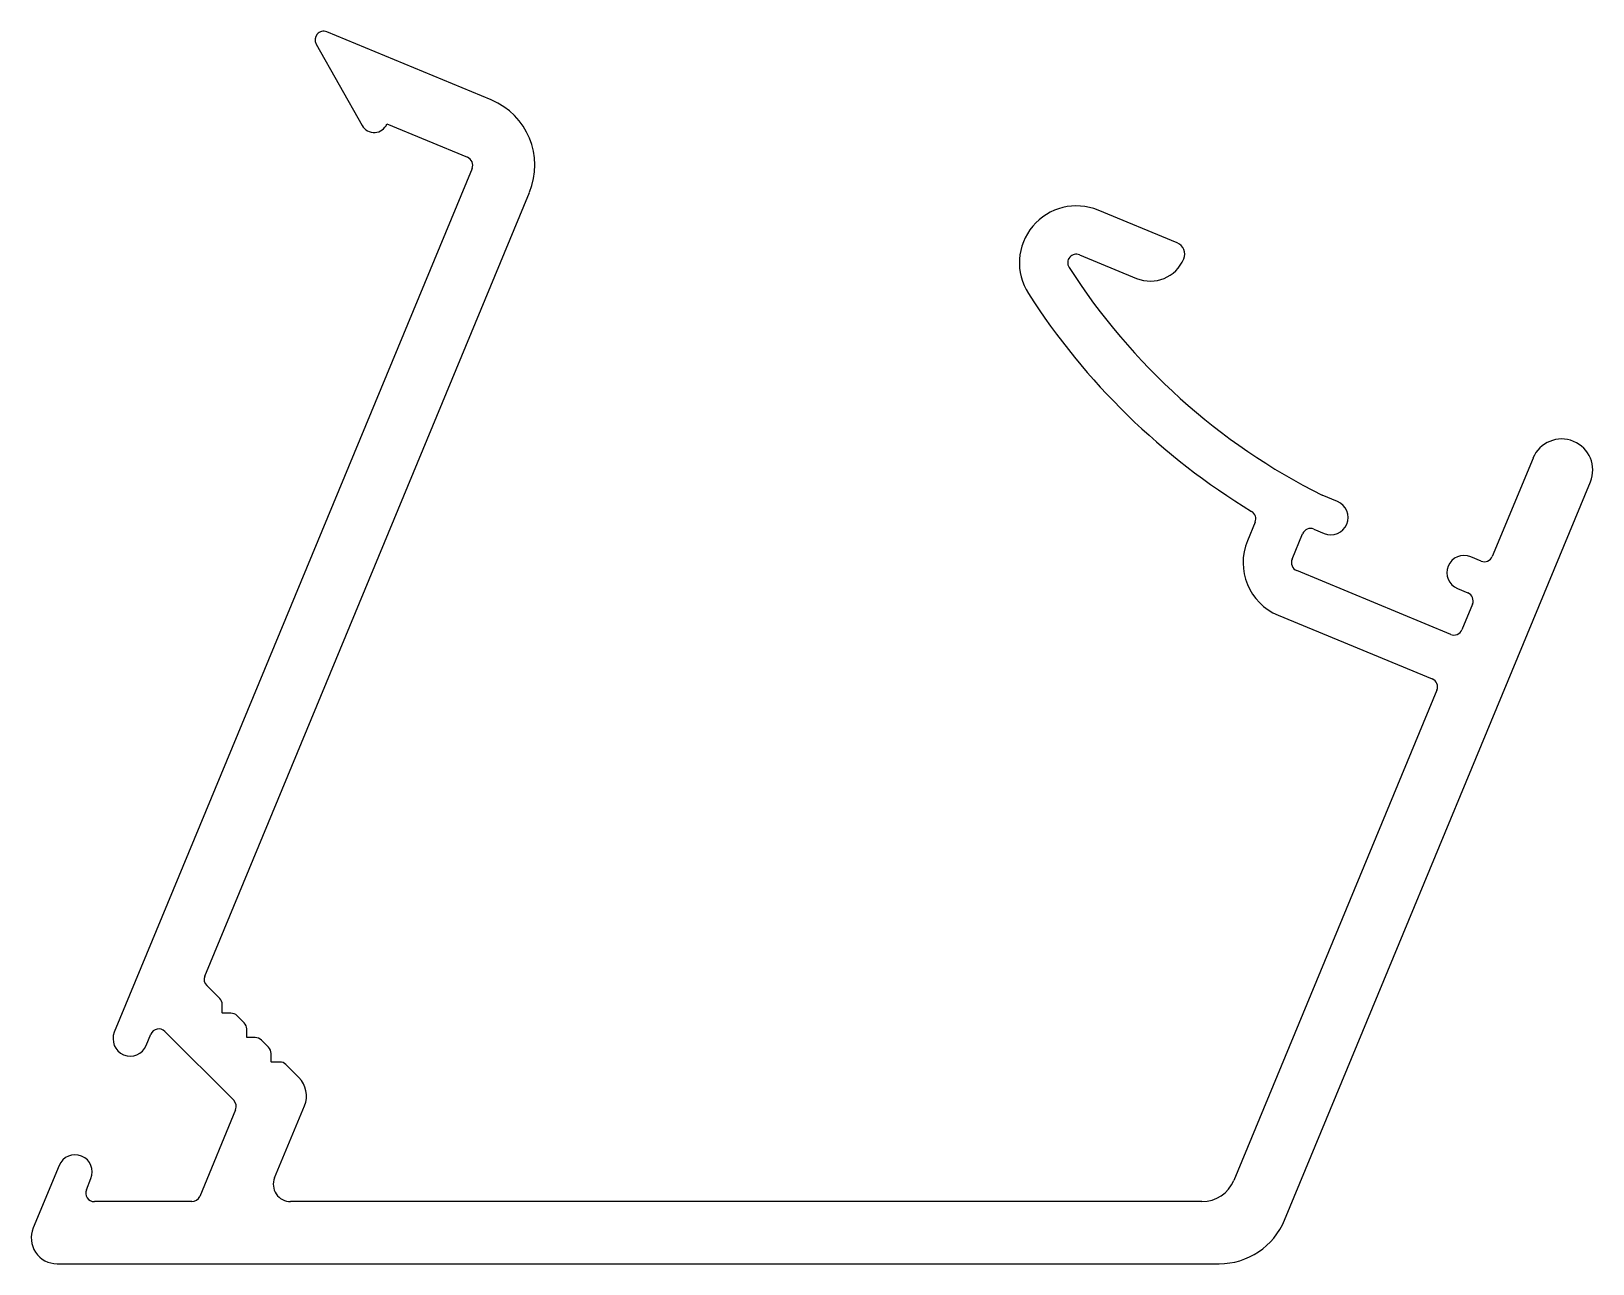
# Model space of a CAD drawing. Extents: x 3 to 48.3, y 5.1 to 40.8.
import ezdxf

# ---------------------------------------------------------------- set-up
doc = ezdxf.new("R2010")
doc.units = 0
doc.layers.get('0').update_dxf_attribs({"linetype": 'CONTINUOUS'})

msp = doc.modelspace()

# ---------------------------------------------------------------- linework, layer by layer
for p, q in [((16.371, 38.841), (11.611, 40.813)), ((11.298, 40.459), (12.632, 38.101)), ((13.35, 38.144), (15.682, 37.178)), ((15.817, 36.852), (5.451, 11.826)), ((8.073, 13.452), (17.48, 36.163)), ((36.249, 34.696), (33.957, 35.646)), ((33.421, 34.352), (35.067, 33.671)), ((46.558, 28.459), (45.379, 25.614)), ((39.36, 6.38), (48.221, 27.771)), ((40.891, 27.203), (40.448, 27.386)), ((38.507, 26.608), (38.282, 26.065)), ((39.575, 25.529), (39.881, 26.268)), ((40.208, 26.403), (40.508, 26.279)), ((45.053, 25.479), (44.752, 25.603)), ((44.173, 23.354), (39.71, 25.202)), ((44.37, 24.679), (44.67, 24.555)), ((44.805, 24.228), (44.499, 23.489)), ((39.174, 23.909), (43.637, 22.061)), ((43.772, 21.734), (37.889, 7.531)), ((8.506, 12.802), (8.127, 13.18)), ((8.579, 12.383), (8.579, 12.625)), ((8.829, 12.375), (8.587, 12.375)), ((9.213, 12.095), (9.006, 12.302)), ((6.375, 11.443), (6.508, 11.765)), ((6.916, 11.846), (8.911, 9.851)), ((9.286, 11.676), (9.286, 11.918)), ((9.536, 11.668), (9.294, 11.668)), ((9.92, 11.388), (9.713, 11.595)), ((9.993, 10.969), (9.993, 11.211)), ((10.243, 10.961), (10.001, 10.961)), ((10.798, 10.509), (10.42, 10.888)), ((8.965, 9.578), (7.925, 7.068)), ((10.096, 7.605), (10.961, 9.692)), ((3.851, 7.964), (3.101, 6.151)), ((4.642, 7.26), (4.775, 7.581)), ((7.694, 6.914), (4.873, 6.914)), ((36.965, 6.914), (10.558, 6.914)), ((3.793, 5.114), (37.466, 5.114))]:
    msp.add_line(p, q)
for centre, radius, start, end in [((11.515, 40.582), 0.25, 67.5, 209.5), ((15.586, 36.948), 2.05, 337.5, 67.5), ((12.98, 38.298), 0.4, 209.5, 337.5), ((15.586, 36.948), 0.25, 337.5, 67.5), ((33.326, 34.121), 1.65, 67.5, 212.6523), ((36.116, 34.373), 0.35, 337.5, 67.5), ((33.326, 34.121), 0.25, 67.5, 212.6523), ((48.797, 44.035), 18.625, 212.6523, 243.3687), ((35.469, 34.641), 1.05, 247.5, 337.5), ((48.797, 44.035), 20.025, 212.6523, 238.7397), ((47.389, 28.115), 0.9, 337.5, 157.5), ((40.699, 26.741), 0.5, 247.4999, 67.4999), ((38.276, 26.704), 0.25, 337.5, 58.7397), ((40.112, 26.172), 0.25, 67.4991, 157.5), ((39.806, 25.433), 1.65, 157.5, 247.4999), ((39.806, 25.433), 0.25, 157.5, 247.4999), ((44.561, 25.141), 0.5, 67.4999, 247.4999), ((45.148, 25.71), 0.25, 247.4998, 337.5), ((44.574, 24.324), 0.25, 337.4999, 67.4999), ((44.268, 23.585), 0.25, 247.4999, 337.4999), ((43.541, 21.83), 0.25, 337.5, 67.4999), ((8.304, 13.357), 0.25, 157.5, 225), ((8.329, 12.625), 0.25, 360, 45), ((8.587, 12.383), 0.008, 180, 270), ((8.829, 12.125), 0.25, 45, 90), ((5.913, 11.634), 0.5, 157.5001, 337.5001), ((6.739, 11.669), 0.25, 45, 157.5), ((9.036, 11.918), 0.25, 360, 45), ((9.294, 11.676), 0.008, 180, 270), ((9.536, 11.418), 0.25, 45, 90), ((9.743, 11.211), 0.25, 360, 45), ((10.001, 10.969), 0.008, 180, 270), ((10.243, 10.711), 0.25, 45, 90), ((10.268, 9.979), 0.75, 337.5, 45), ((8.734, 9.674), 0.25, 337.5, 45), ((4.313, 7.773), 0.5, 337.4999, 157.4999), ((4.873, 7.164), 0.25, 157.4999, 270), ((10.558, 7.414), 0.5, 157.5, 270), ((36.965, 7.914), 1, 270, 337.5), ((7.694, 7.164), 0.25, 270, 337.5), ((37.466, 7.164), 2.05, 270, 337.5), ((3.793, 5.864), 0.75, 157.4999, 270)]:
    msp.add_arc(centre, radius, start, end)

doc.saveas('drawing.dxf')
